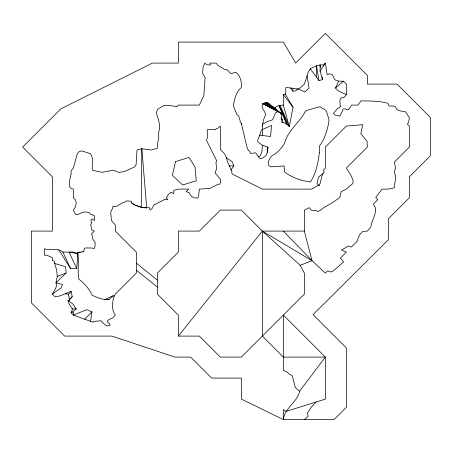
<?xml version="1.0" encoding="UTF-8"?>
<svg xmlns="http://www.w3.org/2000/svg" width="453" height="453" viewBox="0 0 453 453"><rect width="100%" height="100%" fill="white"/><g stroke="black" fill="none" stroke-linecap="round" stroke-linejoin="round"><path stroke-width="0.68" d="M322.077 76.993L322.525 79.677L318.94 80.504L316.449 77.004L316.477 65.725L320.061 64.904L323.436 65.011L325.35 63.092L327.106 74.422L327.921 74.722L328.436 74.082L330.175 73.884L332.445 75.005L334.926 79.807L338.584 81.161L343.459 81.206L346.352 84.094L346.352 94.592L344.563 96.931L343.046 97.622L342.287 97.474L340.243 98.85L339.943 100.373L340.186 106.132L340.945 106.285L339.246 107.916L337.587 108.375L333.453 113.448L335.265 115.175L339.795 116.064L342.275 111.455L342.949 109.037L345.146 108.879L348.091 109.853L349.303 108.714L351.579 105.096L357.955 105.096L361.064 100.872C369.733 101.059 378.77 100.872 387.287 103.08L388 103.42L388.351 105.096L389.286 106.03L393.447 106.053L395.463 106.648L396.987 109.694C399.744 110.623 402.445 111.721 405.509 111.778L409.359 117.621L408.578 122.338L407.366 124.111L409.348 126.093L409.348 147.095L394.353 162.089L395.446 167.587L394.223 172.904C397.774 177.689 393.855 182.757 394.269 187.882L388.351 189.094L381.998 189.184L375.718 197.4L377.847 199.592L373.363 204.082C379.206 211.341 371.579 219.246 370.865 226.76L367.349 231.092L362.74 231.432L359.586 234.847L356.851 241.596L351.335 247.106L348.691 245.905L341.46 250.067L346.352 252.095L340.486 257.961L343.651 261.902L333.176 270.973L330.86 272.015L327.559 270.888L325.35 273.097L311.981 260.668L283.351 231.092M300.226 265.288L304.348 273.097L304.348 294.093L241.347 357.094L220.351 357.094L199.348 336.092L178.352 336.092L178.352 315.095L157.35 294.093L157.35 273.097L178.352 252.095L178.352 231.092L199.348 231.092L220.351 210.096L241.347 210.096L262.349 231.092L300.226 265.288L311.981 260.668L304.348 231.092L304.348 210.096L309.218 207.661L311.421 210.209L316.624 210.747L317.847 211.574L320.769 210.079L323.669 207.729L332.904 202.412L339.739 197.429L341.211 191.664L346.352 189.094L352.949 183.346L353.063 180.215L351.001 175.407L346.352 168.091L367.349 147.095L367.06 141.291L360.831 133.675L362.791 124.711L346.352 126.093L325.35 147.095L325.35 168.091L323.255 170.186L324.223 172.117C320.707 175.685 321.505 181.251 319.24 185.419L317.644 185.707L311.607 189.144L262.349 189.094L232.049 173.946L231.715 171.166L227.463 161.642L226.5 157.899L224.75 154.037L220.351 149.399L220.351 126.093L217.848 128.267L216.364 128.635L215.254 129.751L207.468 129.564C206.619 133.018 208.595 136.914 206.404 140.198L216.93 161.262L215.928 162.225L216.676 168.833L215.254 171.976L215.254 173.193L220.537 179.326L220.775 182.565L219.292 184.326L217.683 184.473L209.886 188.425L199.348 189.094L198.776 194.569L197.961 197.887L194.462 197.933L191.37 196.319L189.19 192.729L186.138 191.647L188.85 189.094L178.352 189.094L173.742 190.407L173.782 193.663L170.906 192.304L168.108 194.745L167.168 196.744L166.155 197.655L167.848 199.592L164.666 199.428L153.765 205.039L152.378 208.159L150.136 210.096L149.382 207.616L146.71 207.853L141.291 207.253L141.829 148.703L151.042 150.068L157.468 148.176C156.67 143.114 159.881 138.267 158.324 133.284C161.268 126.121 158.278 119.456 156.313 112.712L157.74 109.162L164.303 105.289L169.196 105.373L176.738 106.721L178.352 105.096L199.348 105.096L203.839 95.611L205.135 77.242L202.701 73.714L202.718 71.959L203.086 67.027L204.971 63.092L206.925 64.824L210.486 64.949L209.847 63.092L216.149 63.092L217.7 65.283L224.563 69.417L226.613 69.354L230.849 73.596L235.883 72.355C240.486 75.725 241.794 82.027 241.347 87.48C236.024 91.902 234.614 99.099 233.301 105.589L236.919 114.547L238.822 116.07L239.207 118.358L240.158 120.453L240.158 121.976L241.347 123.312L246.947 147.095L248.233 150.175L249.569 151.313L250.52 153.414L255.668 152.842L259.665 158.363L261.953 158.363L265.951 155.696L267.48 151.885L267.95 147.095L262.349 145.232L258.034 142.066L257.61 140.911C258.618 137.168 260.543 133.833 261.262 130.056L271.557 125.424L270.56 136.483L259.399 135.198M58.76 249.813L70.521 268.442L76.693 268.442L78.001 253.663L73.346 252.095L62.848 252.095C57.633 247.446 50.419 251.138 44.485 248.703L44.592 255.339L46.71 255.152L52.35 257.61L52.35 260.373L54.507 261.341L54.705 263.442L56.67 270.13L57.259 276.392L56.008 282.802L56.568 285.9L55.289 289.15L52.35 294.093L55.028 296.777C60.872 296.517 65.645 293.029 71.189 291.449L72.191 296.647L69.015 300.537L67.967 300.628L69.066 303.957L72.412 308.918L71.07 312.819L73.346 315.095L93.052 322.242L93.765 321.398L100.798 320.764L101.885 321.188L101.97 322.225L106.738 325.962L110.102 325.401L109.411 323.38L107.463 321.992L107.378 320.956L109.094 319.495L112.395 318.153L115.351 315.095C111.342 310.011 112.565 303.601 113.386 297.864L115.351 294.093L136.347 273.097L136.347 252.095L115.351 231.092L115.351 225.107L111.432 220.532L110.725 211.908L112.599 208.471L112.956 206.257L116.206 206.511L122.899 202.633L125.532 201.851L126.54 200.945L130.328 201.149L131.438 201.596L131.54 202.95L134.649 204.852L141.291 207.253M262.349 126.093L263.453 119.937L265.628 114.739C265.186 110.804 260.265 107.876 262.802 103.646L265.571 102.61L268.165 102.803L278.652 111.908L280.605 112.842L281.993 114.762L281.245 117.112L282.157 119.722L282.174 121.081L281.607 122.253C284.722 122.35 287.349 124.399 289.303 126.687L293.029 107.282L285.22 94.099L285.962 91.885L285.639 88.805L286.081 87.395C292.547 88.522 298.923 88.142 304.699 92.095L309.065 88.058L307.089 75.877L308 72.723L310.209 68.816L316.477 65.725L318.94 80.504M267.225 152.514L267.95 147.095M90.594 321.16L91.987 311.823L86.8 309.676L73.346 315.095L73.482 311.97L71.07 312.819L76.195 308.918L72.842 303.957L67.967 300.628M82.729 252.044L83.748 251.551L84.292 248.584L85.306 247.961L90.911 247.989L94.428 248.471L95.192 244.943L94.926 241.766L92.842 239.286L92.571 236.109L91.432 234.008L94.349 231.092L91.489 229.779L91.195 226.319L90.572 225.3L91.942 222.491L91.07 221.76L91.155 219.597L92.446 218.946L94.349 220.594L94.349 215.673L90.141 214.026L89.49 212.734L86.195 211.947L82.723 212.264L77.814 214.597L75.651 214.518L73.346 210.096L75.492 206.687L76.257 203.091L75.43 199.903L73.346 197.797L73.346 189.094L70.594 188.069L69.688 187.061L69.643 180.487L71.189 173.482L70.968 171.024L73.346 168.091L77.361 153.561L79.252 151.545L81.823 150.911L90.458 153.726C94.241 158.612 91.574 164.784 92.372 170.249L102.152 172.316L113.205 170.186L118.765 172.372L124.196 171.625L134.62 166.981L136.132 164.53L137.021 149.886L141.829 148.703L146.71 207.853A26.5 26.5 0 0 1 131.54 202.95M307.089 75.877L304.348 84.094L299.982 88.131L297.536 88.964L295.724 90.889L292.831 91.183L290.611 87.91M299.597 391.199C297.332 402.536 284.62 407.813 283.351 419.603L241.347 399.093L241.347 378.096L211.653 378.096L190.651 357.094L174.943 357.094L111.942 336.092L64.649 336.092L31.348 302.791L31.348 231.092L52.35 231.092L52.35 176.795L22.65 147.095L60.912 108.833L152.389 63.092L178.352 63.092L178.352 42.095L283.351 42.095L295.65 63.092L325.35 33.397L367.349 75.396L367.349 84.094L397.049 84.094L430.35 117.395L430.35 155.792L409.348 176.795L409.348 197.791L388.351 218.793L388.351 239.796L313.046 314.603L346.352 347.904L346.352 407.304L334.048 419.603L283.351 419.603L283.351 409.597L286.002 411.409L325.35 399.093L325.35 357.094L283.351 315.095L283.351 370.639L286.647 371.596L289.15 374.053L292.236 375.78L295.322 387.575L299.597 391.199L325.35 357.094L283.351 357.094L262.349 336.092L262.349 231.092L304.348 231.092M69.015 300.537L69.445 299.444L72.191 296.647M346.352 94.592L338.363 90.911L335.475 88.024L338.584 81.161M322.525 79.677L320.112 71.166L325.35 63.092M231.007 169.903L233.867 165.872L232.083 161.642L226.5 157.899M178.352 336.092L262.349 231.092L311.981 260.668M315.979 402.077L310.973 407.513L307.434 413.295L308.148 416.296L304.348 419.603M286.483 123.918L279.031 105.504L287.27 124.683L280.226 105.385L289.303 126.687L283.351 105.096C280.05 105.113 276.466 105.877 274.184 108.42L273.601 107.118L272.446 106.172L274.065 108.431M84.654 319.342L91.987 311.823M65.226 293.742L68.443 294.246L71.189 291.449M83.748 251.551L77.503 252.536L78.528 259.892L78.137 271.353L78.584 278.867C84.111 283.301 89.326 288.606 92.072 295.237C97.395 297.649 103.058 300.096 109.026 299.586L112.905 295.826L114.366 295.979M54.705 263.442L65.555 266.726L66.149 272.995L56.008 282.802L62.565 284.484L61.28 287.74L52.35 294.093M335.475 88.024L343.459 81.206M323.017 173.584L318.51 176.981L316.953 183.85L319.24 185.419M258.64 156.84L260.35 155.696L261.879 151.885L262.349 145.232M104.824 299.586L112.905 295.826M57.259 276.392L66.149 272.995M283.351 105.096L283.351 94.592L285.22 94.099M229.246 165.872L233.867 165.872M77.503 252.536L80.3 252.536M72.412 308.918L76.195 308.918M78.001 253.663L69.02 252.095L76.693 268.442M107.661 299.252L109.026 299.586M278.04 111.591L262.802 103.646L278.255 111.523C273.827 112.236 274.665 117.378 272.185 119.994L267.287 121.534L262.349 124.371L262.349 135.538M263.403 103.59L279.631 112.474M264.569 103.165L280.605 112.842L265.571 102.61L275.684 109.869M266.953 102.774L273.935 108.341M275.011 109.196L278.233 111.766M280.379 113.482L281.993 114.762L280.396 113.386M136.347 263.153L157.35 280.096M136.347 270.152L157.35 287.094M281.279 118.624L282.157 119.722L280.939 118.029M310.209 68.816L316.449 77.004M283.351 94.592L293.029 107.282M275.141 107.418L276.755 110.521M281.902 120.464L282.87 122.333M62.848 252.095L70.521 268.442M68.443 294.246L69.445 299.444M320.509 67.588L320.061 64.904L320.112 71.166M292.831 88.663L292.831 91.183M241.347 123.312L241.347 124.711M319.388 152.31C318.266 162.633 316.086 173.08 310.498 181.987C301.296 180.781 292.021 177.684 284.58 171.976L284.133 165.934L270.826 166.863L268.572 165.158L268.097 161.823C269.444 159.841 270.107 157.429 271.908 155.775C277.378 153.114 281.347 148.476 284.535 143.408C287.661 130.458 299.671 122.672 305.509 111.104L308.804 109.768L319.705 106.755L324.886 109.592L326.67 111.631C326.958 115.288 329.71 118.216 328.804 122.146C327.196 130.736 324.608 139.235 319.32 146.313L319.388 152.31M175.515 161.596L172.367 175.356L182.706 184.966L196.2 180.815L195.011 167.055L189.009 157.446L175.515 161.596"/></g></svg>
